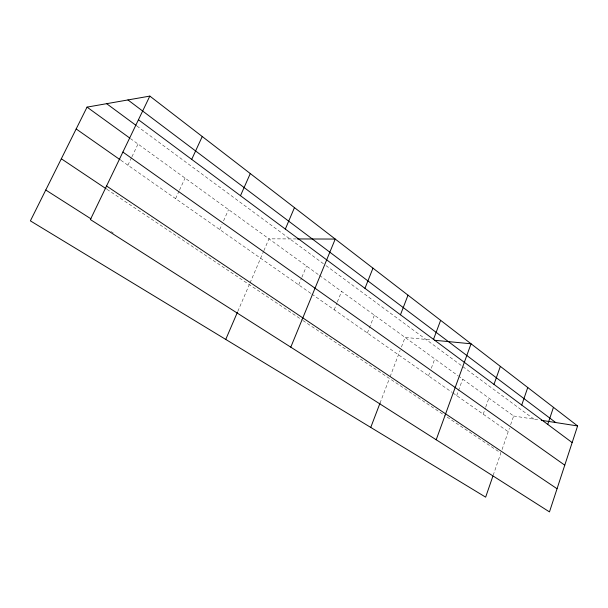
<?xml version="1.0" encoding="UTF-8"?>
<svg xmlns="http://www.w3.org/2000/svg" width="608" height="608" viewBox="0 0 608 608"><rect width="100%" height="100%" fill="white"/><g stroke="black" fill="none" stroke-linecap="round" stroke-linejoin="round"><path stroke-width="0.46" stroke-dasharray="3.04 2.28" d="M493.179 475.312L500.855 453.066L446.249 416.503M502.079 449.51L509.42 428.222M510.629 424.734L513.638 416.001L458.903 376.375M483.223 414.2L485.435 407.938M485.746 407.041L488.908 398.096M456.692 395.61L462.673 379.103M428.496 375.85L430.069 371.617M431.323 368.228L434.788 358.91M380.015 403.15L389.432 378.457M390.1 376.709L400.117 350.459M401.447 346.978L405.095 337.41L431.581 339.971M367.376 333.024L374.376 315.172M334.195 309.768L337.014 302.784M337.364 301.91L341.597 291.437M298.703 284.894L301.553 278.046M301.902 277.187L306.538 266.053M237.804 311.372L249.295 284.628M250.025 282.918L263.53 251.476M263.895 250.633L268.956 238.838L296.385 238.936M219.708 229.543L222.026 224.337M223.562 220.871L228.57 209.6M175.598 198.626L179.147 190.927M179.535 190.068L185.052 178.091M127.9 165.209L131.548 157.586M131.951 156.742L138.024 144.035M513.638 416.001L539.425 420.014M110.808 231.488L114.008 233.533M107 189.346L302.146 320.013M302.936 320.545L445.474 415.986M120.954 160.337L311.045 293.55M311.82 294.09L452.124 392.403M452.884 392.943L508.22 431.718M130.416 138.533L318.729 274.877M319.496 275.432L458.151 375.828M136.922 126.038L325.219 265.05M325.979 265.605L533.991 419.17"/><path stroke-width="0.91" d="M577.6 425.95L549.472 511.898L90.394 219.556L149.834 96.102L577.6 425.95L541.242 420.295M547.74 424.399L553.455 407.33M521.732 405.042L527.759 387.516M492.875 476.186L485.648 497.154L30.4 220.879L87.043 107.122L149.834 96.102M493.992 384.393L500.354 366.381M436.202 439.766L471.056 343.794L434.386 340.244M433.504 339.37L440.625 320.325M370.751 427.432L380.015 403.15M400.467 314.777L408.006 295.176M364.952 288.344L372.97 268.166M290.784 347.168L335.236 239.066L297.32 238.936M285.327 229.072L294.462 207.624M225.75 339.431L237.432 312.231M240.487 195.692L250.283 173.561M191.71 159.387L202.251 136.519M45.767 190.015L90.904 218.796M61.332 158.772L106.21 188.822M106.552 185.995L557.05 488.741M76.175 128.957L120.179 159.798M122.892 152.061L564.764 465.173M87.043 107.122L129.656 137.978M106.643 103.687L136.162 125.484M138.449 119.746L572.158 442.578M127.954 99.94L555.727 422.545"/></g></svg>
